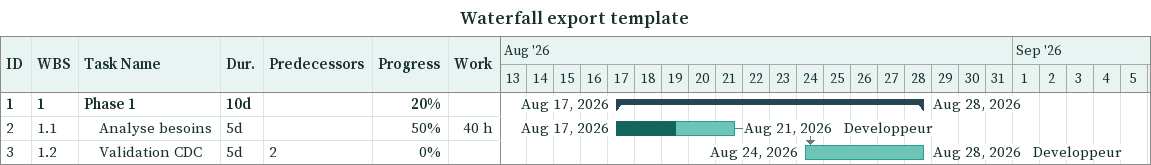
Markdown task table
Waterfall export template

| ID | WBS | Task | Duration | Start | Finish | Predecessors | Resources | % complete | Work (h) |
|---|---|---|---|---|---|---|---|---|---|
| 1 | 1 | **Phase 1** | 10d | 2026-08-17 | 2026-08-28 |  |  | 20 |  |
| 2 | 1.1 | Analyse besoins | 5d | 2026-08-17 | 2026-08-21 |  | Developpeur | 50 | 40 |
| 3 | 1.2 | Validation CDC | 5d | 2026-08-24 | 2026-08-28 | 2 | Developpeur | 0 |  |
